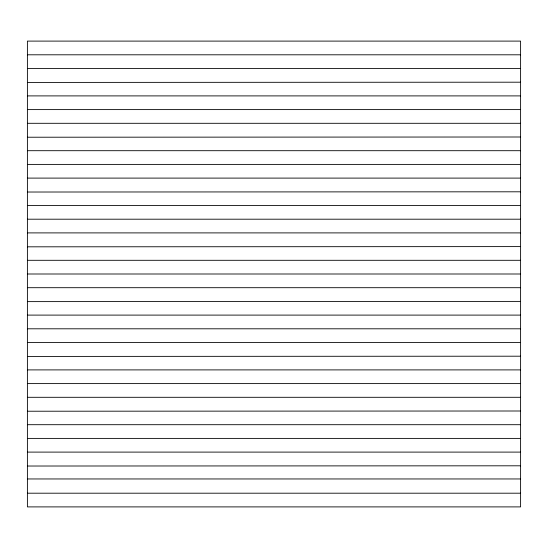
<?xml version="1.0" encoding="UTF-8"?>
<svg xmlns="http://www.w3.org/2000/svg" width="548" height="548" viewBox="0 0 548 548"><rect width="100%" height="100%" fill="white"/><g stroke="black" fill="none" stroke-linecap="round" stroke-linejoin="round"><path stroke-width="0.82" d="M520.6 109.6L520.6 41.1L27.4 41.1L27.4 506.9L520.6 506.9L520.6 109.6L27.4 109.6M27.4 54.8L520.6 54.8M27.4 68.5L520.6 68.5M27.4 82.426L520.6 82.2M27.4 95.9L520.6 95.9M27.4 123.3L520.6 123.3M27.4 137.226L520.6 137M27.4 150.7L520.6 150.7M27.4 164.4L520.6 164.4M27.4 178.1L520.6 178.1M27.4 192.026L520.6 191.8M27.4 205.5L520.6 205.5M27.4 219.2L520.6 219.2M27.4 232.9L520.6 232.9M27.4 246.826L520.6 246.6M27.4 260.3L520.6 260.3M27.4 274L520.6 274M27.4 287.7L520.6 287.7M27.4 301.626L520.6 301.4M27.4 315.1L520.6 315.1M27.4 328.8L520.6 328.8M27.4 342.5L520.6 342.5M27.4 356.426L520.6 356.2M27.4 369.9L520.6 369.9M27.4 383.6L520.6 383.6M27.4 397.3L520.6 397.3M27.4 411.226L520.6 411M27.4 424.7L520.6 424.7M27.4 438.4L520.6 438.4M27.4 452.1L520.6 452.1M27.4 466.026L520.6 465.8M27.4 478.959L520.6 478.959M27.4 493.2L520.6 493.2"/></g></svg>
